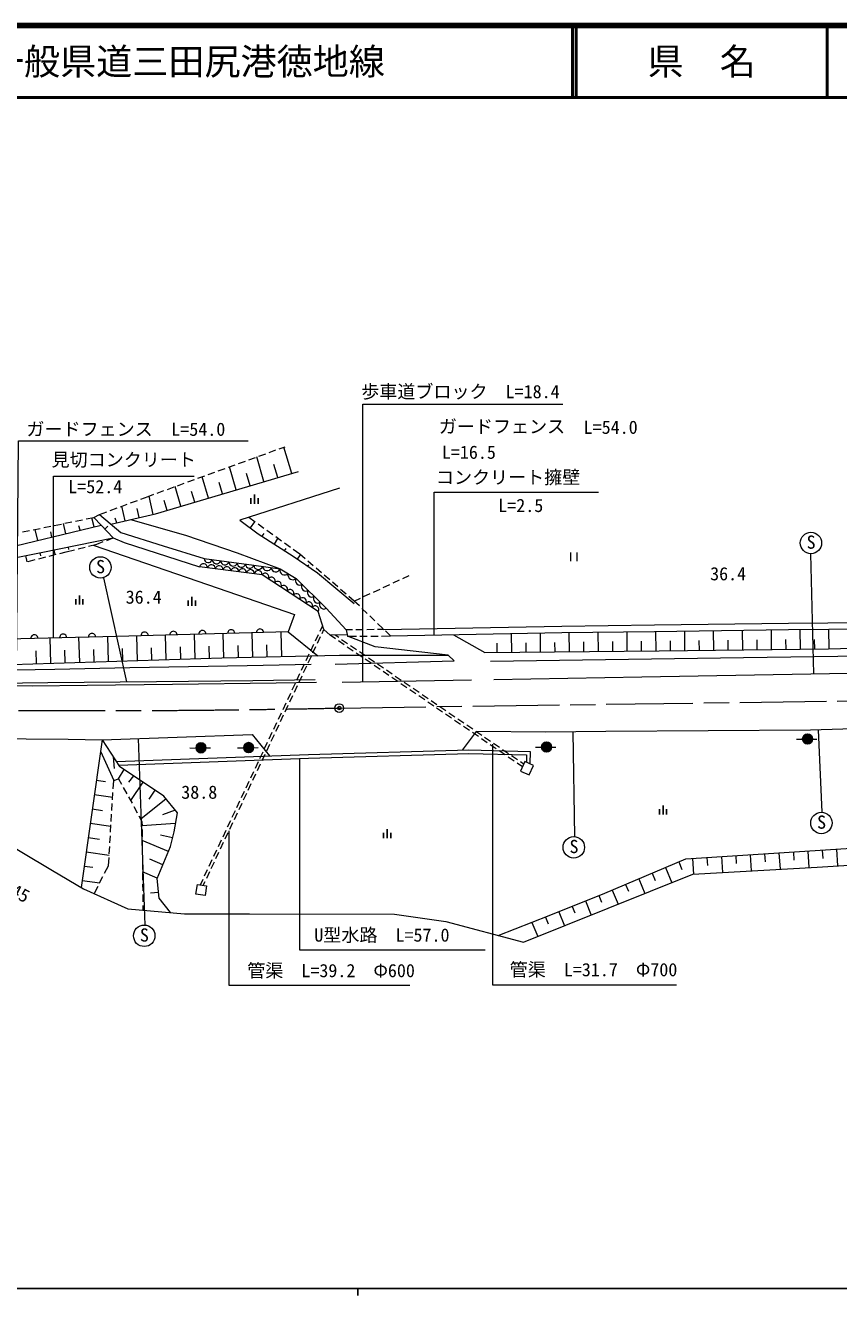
# Model space of a CAD drawing. Units: millimetres, scale not verified. Extents: x 40000 to 680000, y 20000 to 380000.
# Drawn here: x 221936 to 334594, y 204000 to 380000 of the extents above; entities that cross this region are included whole.
import ezdxf
from ezdxf.enums import TextEntityAlignment as Align

# ---------------------------------------------------------------- set-up
doc = ezdxf.new("R2010")
doc.units = ezdxf.units.MM
doc.header["$LTSCALE"] = 1000
doc.header["$PDMODE"] = 32
doc.header["$PDSIZE"] = 500
doc.linetypes.add('CHAIN', pattern=[18.5, 12, -1.5, 3.5, -1.5])
for name, color, linetype, lineweight in [('M-BGD', 7, 'Continuous', 13), ('M-BMK', 2, 'CHAIN', 13), ('M-BMK-SRVR', 3, 'Continuous', 13), ('M-STR-HTXT', 7, 'Continuous', 13), ('M-TTL', 2, 'Continuous', 140), ('M-TTL-BAND', 7, 'Continuous', 25), ('M-TTL-LINE', 7, 'Continuous', 50)]:
    doc.layers.add(name, color=color, linetype=linetype, lineweight=lineweight)
doc.layers.add('M-TTL-TXT', color=7, linetype='Continuous')
doc.styles.add('ＭＳ ゴシック', font='')
doc.styles.get('ＭＳ ゴシック').set_extended_font_data('MS Gothic')

msp = doc.modelspace()

# ---------------------------------------------------------------- hatches: boundary and pattern name
at = {"layer": 'M-BGD'}
for points in [[(330978, 281066, 0.97359), (329623, 281233, 0.01338), (329619, 281197, 0.41421), (330233, 280452, 0.41421)], [(246936, 279836, 0.97359), (245581, 280003, 0.01338), (245577, 279967, 0.41421), (246191, 279222, 0.41421)], [(253539, 279867, 0.97359), (252184, 280034, 0.01338), (252180, 279998, 0.41421), (252794, 279253, 0.41421)], [(294810, 279948, 0.97359), (293455, 280115, 0.01338), (293450, 280079, 0.41421), (294065, 279334, 0.41421)]]:
    msp.add_hatch(color=256, dxfattribs=at).paths.add_polyline_path(points)

# ---------------------------------------------------------------- linework, layer by layer
for p, q in [((254291, 320317), (255231, 320658)), ((255701, 320828), (256641, 321169)), ((257111, 321340), (257902, 321627)), ((258825, 317921), (257742, 321569)), ((248651, 318270), (249591, 318611)), ((250061, 318782), (251001, 319123)), ((251155, 315644), (250210, 318831)), ((251471, 319293), (252411, 319634)), ((252881, 319805), (253821, 320146)), ((254990, 316783), (253976, 320200)), ((256907, 317352), (256366, 319176)), ((244421, 316735), (245361, 317076)), ((245831, 317246), (246771, 317588)), ((247321, 314506), (246443, 317462)), ((247241, 317758), (248181, 318099)), ((253073, 316214), (252566, 317922)), ((240191, 315200), (241131, 315541)), ((241601, 315711), (242541, 316053)), ((243486, 313368), (242677, 316093)), ((243011, 316223), (243951, 316564)), ((245404, 313937), (244965, 315415)), ((249238, 315075), (248765, 316668)), ((265467, 315891), (251656, 311436)), ((235101, 313308), (236038, 313659)), ((235747, 311357), (235285, 313377)), ((236506, 313834), (237442, 314185)), ((237910, 314360), (238930, 314742)), ((238930, 314742), (239721, 315029)), ((239646, 312250), (239067, 314780)), ((241569, 312799), (241164, 314161)), ((230346, 311611), (231417, 311831)), ((231447, 310504), (231143, 311775)), ((231417, 311831), (232209, 312224)), ((231417, 311831), (232420, 310737)), ((232209, 312224), (233228, 312606)), ((233696, 312782), (234633, 313132)), ((234582, 311090), (234389, 311728)), ((237697, 311804), (237407, 313069)), ((253769, 311181), (252870, 311827)), ((221528, 309807), (222508, 310007)), ((222998, 310107), (223978, 310308)), ((223667, 308640), (223301, 310169)), ((224467, 310408), (225447, 310609)), ((225612, 309106), (225445, 309806)), ((225937, 310709), (226917, 310910)), ((227557, 309572), (227222, 310972)), ((227406, 311010), (228386, 311210)), ((228876, 311311), (229856, 311511)), ((229502, 310038), (229350, 310673)), ((232943, 310183), (233360, 310620)), ((253111, 310363), (253733, 311207)), ((254987, 310305), (254175, 310889)), ((256205, 309430), (255393, 310013)), ((230693, 307840), (231854, 308131)), ((231854, 308131), (232730, 308469)), ((233196, 308649), (234072, 308987)), ((254745, 309211), (254995, 309601)), ((256427, 308130), (256928, 308909)), ((257423, 308554), (256611, 309138)), ((258641, 307678), (257829, 308262)), ((221961, 306547), (222134, 305688)), ((223782, 306104), (224752, 306349)), ((223922, 306941), (224009, 306512)), ((225237, 306471), (226206, 306716)), ((225883, 307336), (226017, 306667)), ((226691, 306838), (227591, 307065)), ((227591, 307065), (228752, 307355)), ((227843, 307731), (227911, 307397)), ((229237, 307476), (230207, 307719)), ((257848, 307217), (258054, 307518)), ((259946, 306740), (259047, 307386)), ((259627, 306052), (260058, 306643)), ((260686, 306103), (259946, 306740)), ((297469, 306958), (297469, 305758)), ((298369, 305758), (298369, 306958)), ((330720, 306803), (331135, 290160)), ((222328, 305737), (223297, 305982)), ((246685, 306131), (253571, 305196)), ((253571, 305196), (257210, 304696)), ((261025, 305103), (261192, 305274)), ((261822, 305124), (261065, 305776)), ((262959, 304145), (262201, 304797)), ((232737, 303467), (235955, 289049)), ((264095, 303166), (263338, 303818)), ((265232, 302187), (264474, 302839)), ((272878, 302743), (273785, 303163)), ((274239, 303374), (275094, 303770)), ((266368, 301208), (265610, 301860)), ((268795, 300850), (269702, 301271)), ((270156, 301481), (271063, 301902)), ((271517, 302112), (272424, 302532)), ((263622, 299245), (266365, 296257)), ((267487, 300244), (266747, 300881)), ((267487, 300244), (268341, 300640)), ((268199, 299558), (267487, 300244)), ((269279, 298517), (268559, 299211)), ((270360, 297476), (269639, 298170)), ((249445, 292327), (249356, 295735)), ((253444, 292432), (253354, 295841)), ((257442, 292537), (257353, 295946)), ((262749, 296073), (263119, 296858)), ((263044, 295762), (263296, 296296)), ((267231, 296262), (266365, 296257)), ((266365, 296257), (266563, 295356)), ((268731, 296269), (267731, 296264)), ((270231, 296277), (269231, 296272)), ((271440, 296436), (270720, 297129)), ((271597, 296285), (270731, 296280)), ((272513, 295402), (271800, 296089)), ((289311, 293137), (289286, 295713)), ((293310, 293175), (293286, 295782)), ((297310, 293212), (297285, 295851)), ((301310, 293250), (301285, 295920)), ((305310, 293291), (305282, 295983)), ((309310, 293331), (309282, 296034)), ((313309, 293372), (313282, 296086)), ((317309, 293416), (317278, 296138)), ((321309, 293461), (321278, 296190)), ((325309, 293507), (325277, 296242)), ((329308, 293553), (329277, 296284)), ((333307, 293639), (333237, 296322)), ((225455, 291638), (225353, 295114)), ((229453, 291763), (229344, 295215)), ((233451, 291889), (233343, 295316)), ((237449, 292012), (237360, 295418)), ((241448, 292117), (241358, 295524)), ((245447, 292222), (245357, 295629)), ((247446, 292275), (247401, 293979)), ((251445, 292380), (251400, 294084)), ((255443, 292485), (255398, 294189)), ((261469, 293360), (261896, 294264)), ((261765, 293049), (262191, 293953)), ((262109, 294717), (262535, 295621)), ((262404, 294406), (262831, 295310)), ((264879, 294997), (264142, 295500)), ((265337, 295168), (264833, 295513)), ((266117, 294150), (265292, 294714)), ((266575, 294321), (265750, 294885)), ((266563, 295356), (267788, 295366)), ((267813, 293474), (266988, 294039)), ((268288, 295370), (269288, 295377)), ((269788, 295381), (270788, 295389)), ((271288, 295393), (272513, 295402)), ((287311, 293118), (287298, 294406)), ((291310, 293156), (291298, 294459)), ((295310, 293193), (295298, 294513)), ((299310, 293231), (299298, 294566)), ((303310, 293270), (303296, 294616)), ((307310, 293311), (307296, 294663)), ((311310, 293352), (311296, 294709)), ((315309, 293393), (315294, 294754)), ((319309, 293439), (319293, 294803)), ((323309, 293484), (323293, 294852)), ((327309, 293530), (327293, 294895)), ((331308, 293586), (331273, 294928)), ((223456, 291579), (223405, 293317)), ((227454, 291700), (227400, 293426)), ((231452, 291826), (231398, 293540)), ((235450, 291952), (235397, 293655)), ((239449, 292065), (239404, 293768)), ((243447, 292170), (243403, 293873)), ((260829, 292003), (261256, 292908)), ((261125, 291692), (261551, 292597)), ((267355, 293303), (266530, 293867)), ((268593, 292456), (267768, 293021)), ((269052, 292627), (268226, 293192)), ((269831, 291609), (269006, 292174)), ((270290, 291780), (269464, 292345)), ((260189, 290647), (260616, 291551)), ((260485, 290336), (260911, 291240)), ((271069, 290762), (270244, 291327)), ((271528, 290933), (270702, 291498)), ((272307, 289915), (271482, 290480)), ((272766, 290087), (271940, 290651)), ((258910, 287933), (259336, 288838)), ((259550, 289290), (259976, 290194)), ((259845, 288979), (260272, 289883)), ((265799, 288988), (283760, 289303)), ((273546, 289069), (272720, 289633)), ((274004, 289240), (273178, 289804)), ((274784, 288222), (273958, 288786)), ((275242, 288393), (274417, 288957)), ((258270, 286576), (258696, 287481)), ((258566, 286265), (258992, 287170)), ((259205, 287622), (259632, 288527)), ((276022, 287375), (275196, 287939)), ((276480, 287546), (275655, 288111)), ((277260, 286528), (276434, 287093)), ((277718, 286699), (276893, 287264)), ((257630, 285220), (258057, 286124)), ((257926, 284909), (258352, 285813)), ((278498, 285681), (277672, 286246)), ((278956, 285852), (278131, 286417)), ((279736, 284834), (278910, 285399)), ((280194, 285005), (279369, 285570)), ((256351, 282506), (256777, 283411)), ((256990, 283863), (257417, 284768)), ((257286, 283552), (257712, 284456)), ((280974, 283987), (280149, 284552)), ((281432, 284159), (280607, 284723)), ((282212, 283141), (281387, 283705)), ((282670, 283312), (281845, 283876)), ((255711, 281150), (256137, 282054)), ((256006, 280839), (256433, 281743)), ((256646, 282195), (257073, 283100)), ((284394, 282155), (282437, 279597)), ((283450, 282294), (282625, 282858)), ((283908, 282465), (283083, 283029)), ((284688, 281447), (283863, 282011)), ((285146, 281618), (284321, 282183)), ((297763, 282108), (297984, 267594)), ((331773, 282383), (332290, 270971)), ((232552, 281026), (229638, 260549)), ((237577, 281203), (238467, 255335)), ((246939, 279884), (247557, 279892)), ((252181, 279855), (251318, 279870)), ((253542, 279915), (254160, 279923)), ((255071, 279793), (255497, 280697)), ((255366, 279482), (255793, 280386)), ((285926, 280600), (285101, 281165)), ((286385, 280771), (285559, 281336)), ((287164, 279753), (286339, 280318)), ((287623, 279924), (286797, 280489)), ((293452, 279936), (292589, 279951)), ((294813, 279996), (295430, 280004)), ((329620, 281054), (328757, 281069)), ((330981, 281114), (331599, 281122)), ((232328, 279450), (234164, 275355)), ((234103, 278667), (234227, 277037)), ((245578, 279824), (244715, 279839)), ((254431, 278436), (254858, 279341)), ((254727, 278125), (255153, 279030)), ((288402, 278906), (287577, 279471)), ((288861, 279077), (288035, 279642)), ((289640, 278059), (288815, 278624)), ((290099, 278230), (289273, 278795)), ((234847, 275592), (235605, 276913)), ((253151, 275723), (253578, 276627)), ((253791, 277080), (254218, 277984)), ((254087, 276769), (254513, 277673)), ((290790, 277273), (290053, 277777)), ((291015, 277603), (290511, 277948)), ((231751, 275399), (233029, 275217)), ((234094, 274200), (234164, 275355)), ((234164, 275355), (234847, 275592)), ((234847, 275592), (235260, 274842)), ((236925, 276028), (236240, 275119)), ((238216, 275163), (236496, 272596)), ((252512, 274366), (252938, 275271)), ((252807, 274055), (253234, 274960)), ((253447, 275412), (253874, 276316)), ((231469, 273419), (234025, 273056)), ((234003, 272703), (234064, 273701)), ((235501, 274404), (235983, 273528)), ((236224, 273090), (236707, 272214)), ((241436, 272823), (237928, 269996)), ((239878, 274049), (239018, 272766)), ((251872, 273009), (252298, 273914)), ((252167, 272698), (252594, 273603)), ((231188, 271439), (232626, 271234)), ((233913, 271206), (233973, 272204)), ((236948, 271776), (237430, 270900)), ((242691, 271266), (240919, 270613)), ((250592, 270296), (251019, 271201)), ((251232, 271653), (251659, 272557)), ((251528, 271342), (251954, 272246)), ((230906, 269459), (233783, 269050)), ((233822, 269708), (233883, 270707)), ((237671, 270462), (238084, 269711)), ((238084, 269711), (238091, 269062)), ((242699, 269408), (238090, 269086)), ((249952, 268939), (250379, 269844)), ((250248, 268628), (250674, 269533)), ((250888, 269985), (251314, 270889)), ((233641, 266714), (233702, 267712)), ((233732, 268211), (233792, 269209)), ((238096, 268562), (238106, 267562)), ((242294, 267449), (240629, 267794)), ((249313, 267583), (249739, 268487)), ((249608, 267272), (250035, 268176)), ((230624, 267479), (232223, 267252)), ((233551, 265217), (233611, 266215)), ((238111, 267062), (238121, 266062)), ((241751, 265533), (238111, 267058)), ((248033, 264869), (248459, 265774)), ((248673, 266226), (249099, 267130)), ((248968, 265915), (249395, 266819)), ((334321, 265843), (334465, 263553)), ((230342, 265499), (233540, 265044)), ((233451, 263563), (233521, 264718)), ((238126, 265562), (238136, 264562)), ((238141, 264062), (238151, 263062)), ((240979, 263688), (239158, 264451)), ((247393, 263513), (247820, 264417)), ((247689, 263202), (248115, 264106)), ((248328, 264558), (248755, 265463)), ((312448, 264107), (312885, 263038)), ((314361, 264584), (314499, 262381)), ((316357, 264710), (316426, 263608)), ((318353, 264836), (318493, 262612)), ((320349, 264962), (320419, 263850)), ((322345, 265087), (322486, 262848)), ((324341, 265213), (324411, 264093)), ((326337, 265339), (326479, 263083)), ((328333, 265465), (328404, 264337)), ((330329, 265591), (330472, 263318)), ((332325, 265717), (332397, 264580)), ((230060, 263519), (231284, 263345)), ((232910, 262515), (233451, 263563)), ((240206, 261844), (238154, 262703)), ((238156, 262563), (238166, 261563)), ((246753, 262156), (247180, 263060)), ((247049, 261845), (247475, 262749)), ((308767, 262539), (309178, 261537)), ((310608, 263323), (311477, 261198)), ((229778, 261539), (232227, 261191)), ((231452, 259690), (231993, 260738)), ((232222, 261182), (232681, 262071)), ((238171, 261063), (238181, 260063)), ((246170, 260919), (246540, 261704)), ((246584, 260859), (246836, 261393)), ((305087, 260971), (305470, 260035)), ((306927, 261755), (307764, 259710)), ((238186, 259563), (238196, 258563)), ((240385, 259861), (239280, 259740)), ((301399, 259422), (301762, 258534)), ((303247, 260188), (304051, 258223)), ((238201, 258063), (238207, 257414)), ((295830, 257189), (296624, 255248)), ((297686, 257933), (298055, 257033)), ((299543, 258677), (300337, 256735)), ((292110, 255719), (292911, 253760)), ((293972, 256449), (294347, 255531))]:
    msp.add_line(p, q, dxfattribs=at)
at = {"layer": 'M-BGD', "lineweight": 25}
for p, q in [((253186, 314480), (253186, 313730)), ((253686, 313730), (253686, 314980)), ((254186, 314480), (254186, 313730)), ((229411, 299754), (229411, 301004)), ((228911, 300504), (228911, 299754)), ((229911, 300504), (229911, 299754)), ((244504, 300326), (244504, 299576)), ((245004, 299576), (245004, 300826)), ((245504, 300326), (245504, 299576)), ((309773, 271423), (309773, 270673)), ((310273, 270673), (310273, 271923)), ((310773, 271423), (310773, 270673)), ((271551, 268141), (271551, 267391)), ((272051, 267391), (272051, 268641)), ((272551, 268141), (272551, 267391))]:
    msp.add_line(p, q, dxfattribs=at)
at = {"layer": 'M-BGD'}
for points in [[(233781, 310907), (239973, 312325), (259783, 318206)], [(232209, 312224), (235165, 309749), (241023, 307889), (246685, 306131)], [(236500, 311530), (244100, 309388), (251292, 306900), (257210, 304696)], [(184321, 294444), (187668, 297386), (198616, 300919), (201586, 301495), (212572, 304486), (217320, 305616), (224134, 306983), (234072, 308987), (232420, 310737)], [(202456, 303050), (217831, 307242), (232420, 310737)], [(251656, 311436), (254201, 309560), (259009, 306471), (262425, 304154), (267503, 299907)], [(234072, 308987), (235636, 308357), (246077, 304966)], [(231314, 307996), (248659, 302032), (259203, 298378), (258341, 295973), (262441, 292669)], [(262516, 298778), (254730, 303890), (246077, 304966)], [(257210, 304696), (259464, 303385), (263622, 299245)], [(266522, 295542), (264142, 295500), (263296, 296296), (262516, 298778)], [(65844, 296255), (79990, 295768), (98807, 295052), (117256, 294283), (131129, 293514), (145575, 292719), (159570, 292038), (168847, 291618), (180413, 291024), (189937, 290692), (202254, 290500), (212230, 290553), (226032, 290815), (236410, 291007), (252641, 291304), (261516, 291479)], [(258341, 295973), (234555, 295344), (211789, 294771)], [(271597, 296285), (296239, 296771), (309083, 296928), (327639, 297173), (343986, 297327)], [(272513, 295402), (296253, 295871), (309095, 296028), (327649, 296273), (344352, 296430)], [(65782, 294158), (74910, 293751), (83943, 293350), (97728, 292773), (109905, 292249), (127818, 291503), (145447, 290822), (166888, 289831), (176590, 289348), (188672, 288864), (194517, 288785), (222893, 288467), (230478, 288569), (242327, 288724), (256664, 288909), (262286, 288981)], [(65792, 294503), (82887, 293839), (102804, 292948), (118039, 292407), (128050, 291952), (143599, 291253), (162032, 290467), (176690, 289751), (189147, 289314), (202128, 289033), (214440, 288817), (225046, 288930), (240082, 289094), (253463, 289218), (262059, 289359)], [(280505, 292736), (270407, 293889), (266563, 295356)], [(281259, 295575), (285593, 293102), (309755, 293330), (333189, 293597), (338209, 293775), (342290, 294144), (344753, 294703)], [(202473, 290999), (203125, 290995), (220053, 291467), (249171, 292384), (265471, 292734), (280505, 292736)], [(264836, 291479), (281346, 291950), (280505, 292736)], [(286350, 291898), (321427, 292394), (341064, 292709), (352019, 292936)], [(286831, 289360), (307332, 289740), (338551, 290290), (355865, 290657)], [(439068, 284263), (424547, 284129), (410087, 283821), (403489, 283687), (385270, 283534), (360795, 283229), (341128, 282681), (330715, 282349), (302332, 282157), (294021, 282068), (284394, 282155)], [(232552, 281026), (253345, 281760), (255764, 278772)], [(194604, 281553), (197953, 279524), (202393, 276832), (209544, 272489), (217127, 268004), (225680, 262914), (229978, 260346), (236145, 257603), (243955, 256886), (252970, 256886), (273085, 256867), (280178, 255819), (290940, 252971), (314419, 262376), (331611, 263372), (355882, 264882)], [(202907, 281347), (210416, 281236), (227870, 281078), (232552, 281026), (234981, 277331)], [(287454, 253894), (294475, 256646), (302232, 259756), (313431, 264525), (337089, 266033), (356187, 267221), (386037, 274350), (397499, 277126), (403195, 279152), (405932, 280328)], [(234536, 278007), (261138, 278967), (283381, 279625), (291883, 279406), (291829, 277675)], [(234857, 277519), (261155, 278467), (283382, 279125), (291368, 278919), (291335, 277894)], [(242059, 257060), (240474, 259049), (240177, 261775), (242039, 266220), (242532, 268257), (243004, 270878), (241117, 273219), (234981, 277331)]]:
    msp.add_lwpolyline(points, dxfattribs=at)
for points in [[(291131, 277984), (290504, 276679), (291707, 276145), (292313, 277460)], [(245772, 260975), (247042, 260794), (246818, 259434), (245524, 259609)]]:
    msp.add_lwpolyline(points, close=True, dxfattribs=at)
for centre in [(330761, 308288), (232324, 304894), (332218, 269488), (297912, 266111), (238395, 253852)]:
    msp.add_circle(centre, 1485, dxfattribs=at)
at = {"layer": 'M-BGD', "lineweight": 25}
for centre in [(330298, 281131), (246256, 279902), (252859, 279932), (294130, 280013)]:
    msp.add_circle(centre, 683, dxfattribs=at)
at = {"layer": 'M-BGD'}
for centre, radius, start, end in [((246612, 304852), 547, 357.83763, 167.9797), ((247271, 306138), 585, 180.648, 343.88273), ((247694, 304717), 547, 357.83763, 167.9797), ((248418, 305982), 585, 180.648, 343.88273), ((248775, 304583), 547, 357.83763, 167.9797), ((249566, 305826), 585, 180.648, 343.88273), ((249857, 304448), 547, 357.83763, 167.9797), ((250713, 305670), 585, 180.648, 343.88273), ((250939, 304314), 547, 357.83763, 167.9797), ((251861, 305514), 585, 180.648, 343.88273), ((252020, 304179), 547, 357.83763, 167.9797), ((253009, 305359), 585, 180.648, 343.88273), ((253102, 304045), 547, 357.83763, 167.9797), ((254195, 305236), 625, 183.69347, 340.6448), ((255408, 305070), 625, 183.69347, 340.6448), ((256621, 304903), 625, 183.69347, 340.6448), ((257861, 304519), 675, 164.83857, 314.81439), ((254183, 303910), 547, 357.83763, 167.9797), ((255153, 303591), 518, 328.67854, 144.7479), ((256018, 303023), 518, 328.67854, 144.7479), ((256883, 302455), 518, 328.67854, 144.7479), ((258988, 303864), 675, 164.83857, 314.81439), ((259946, 303038), 594, 144.25504, 305.98621), ((257748, 301887), 518, 328.67854, 144.7479), ((258613, 301319), 518, 328.67854, 144.7479), ((259478, 300751), 518, 328.67854, 144.7479), ((260778, 302210), 594, 144.25504, 305.98621), ((261610, 301382), 594, 144.25504, 305.98621), ((260344, 300183), 518, 328.67854, 144.7479), ((261209, 299615), 518, 328.67854, 144.7479), ((262074, 299047), 518, 328.67854, 144.7479), ((262441, 300554), 594, 144.25504, 305.98621), ((263273, 299726), 594, 144.25504, 305.98621), ((231169, 295259), 500, 1.44076, 181.44076), ((238451, 295447), 500, 1.51443, 181.51443), ((242449, 295552), 500, 1.51443, 181.51443), ((246448, 295658), 500, 1.51443, 181.51443), ((250447, 295764), 500, 1.51443, 181.51443), ((254445, 295870), 500, 1.51443, 181.51443), ((223172, 295057), 500, 1.44076, 181.44076), ((227170, 295158), 500, 1.44076, 181.44076)]:
    msp.add_arc(centre, radius, start, end, dxfattribs=at)
at = {"layer": 'M-BMK'}
msp.add_line((265420, 285414), (365428, 286822), dxfattribs=at)
msp.add_arc((230704, 1935792), 1650743, 267.73622, 271.20506, dxfattribs=at)
at = {"layer": 'M-BMK-SRVR'}
msp.add_circle((265420, 285414), 600, dxfattribs=at)
msp.add_point((265420, 285414), dxfattribs=at)
at = {"layer": 'M-STR-HTXT'}
for p, q in [((278564, 295522), (278564, 315311)), ((278564, 315311), (301347, 315311))]:
    msp.add_line(p, q, dxfattribs=at)
for points in [[(268686, 289039), (268686, 327496), (296370, 327496)], [(220708, 290714), (220959, 322419), (252776, 322419)], [(225830, 295124), (225830, 317562), (245300, 317562)], [(286646, 280387), (286646, 247060), (312120, 247060)], [(259902, 278422), (259902, 251899), (285623, 251899)], [(250138, 268395), (250138, 247035), (275211, 247035)]]:
    msp.add_lwpolyline(points, dxfattribs=at)
at = {"layer": 'M-TTL'}
msp.add_line((680000, 380000), (40000, 380000), dxfattribs=at)
at = {"layer": 'M-TTL-BAND'}
for p, q in [((40000, 205000), (579000, 205000)), ((268000, 205000), (268000, 204000))]:
    msp.add_line(p, q, dxfattribs=at)
at = {"layer": 'M-TTL-LINE'}
for p, q in [((297750, 380000), (297750, 370000)), ((298250, 380000), (298250, 370000)), ((333000, 380000), (333000, 370000)), ((40000, 370000), (680000, 370000))]:
    msp.add_line(p, q, dxfattribs=at)

# ---------------------------------------------------------------- texts
at = {"layer": 'M-BGD', "style": 'ＭＳ ゴシック'}
for s, p in [('S', (330785, 306935)), ('S', (232348, 303542)), ('36.4', (319290, 302557)), ('36.4', (238321, 299322)), ('38.8', (246019, 272290)), ('S', (332242, 268136)), ('S', (297936, 264759)), ('S', (238419, 252500))]:
    msp.add_text(s, height=1833, dxfattribs=at).set_placement(p, align=Align.BOTTOM_CENTER)
msp.add_text('45', height=1833, rotation=333.014, dxfattribs=at).set_placement((220559, 258432), align=Align.BOTTOM_CENTER)
at = {"layer": 'M-STR-HTXT', "style": 'ＭＳ ゴシック'}
for s, p in [('歩車道ブロック\u3000L=18.4', (282204, 327796)), ('ガードフェンス', (230830, 322599)), ('L=54.0', (245888, 322581)), ('ガードフェンス', (287961, 322963)), ('L=54.0', (303019, 322855)), ('見切コンクリート', (235559, 318361)), ('L=16.5', (283375, 319394)), ('コンクリート擁壁', (288813, 315923)), ('L=52.4', (231616, 314628)), ('L=2.5', (290564, 312022)), ('U型水路\u3000L=57.0', (271324, 252494)), ('管渠\u3000L=39.2\u3000Φ600', (264280, 247570)), ('管渠\u3000L=31.7\u3000Φ700', (300640, 247697))]:
    msp.add_text(s, height=1833, dxfattribs=at).set_placement(p, align=Align.BOTTOM_CENTER)
at = {"layer": 'M-TTL-TXT', "style": 'ＭＳ ゴシック'}
msp.add_text('一般県道三田尻港徳地線', height=3666, dxfattribs=at).set_placement((216734, 375000), align=Align.MIDDLE_LEFT)
msp.add_text('県\u3000名', height=3666, dxfattribs=at).set_placement((315625, 375000), align=Align.MIDDLE_CENTER)

doc.saveas('drawing.dxf')
